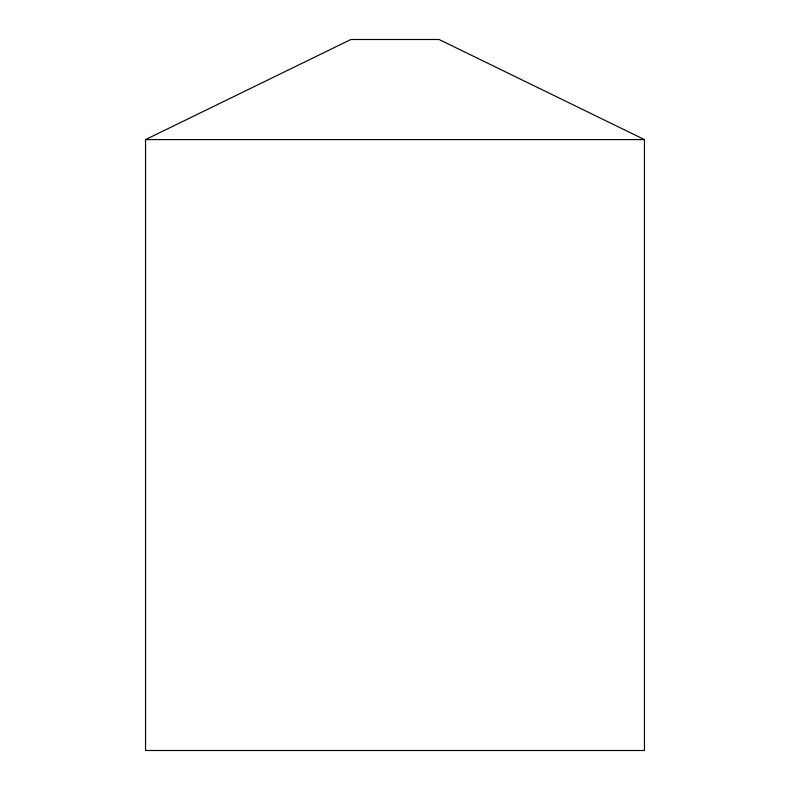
<?xml version="1.0" encoding="UTF-8"?>
<svg xmlns="http://www.w3.org/2000/svg" width="790" height="790" viewBox="0 0 790 790"><rect width="100%" height="100%" fill="white"/><g stroke="black" fill="none" stroke-linecap="round" stroke-linejoin="round"><path stroke-width="1.19" d="M145.548 139.583L350.918 39.5L439.082 39.5L644.452 139.583L644.452 750.5L145.548 750.5L145.548 139.583L644.452 139.583"/></g></svg>
